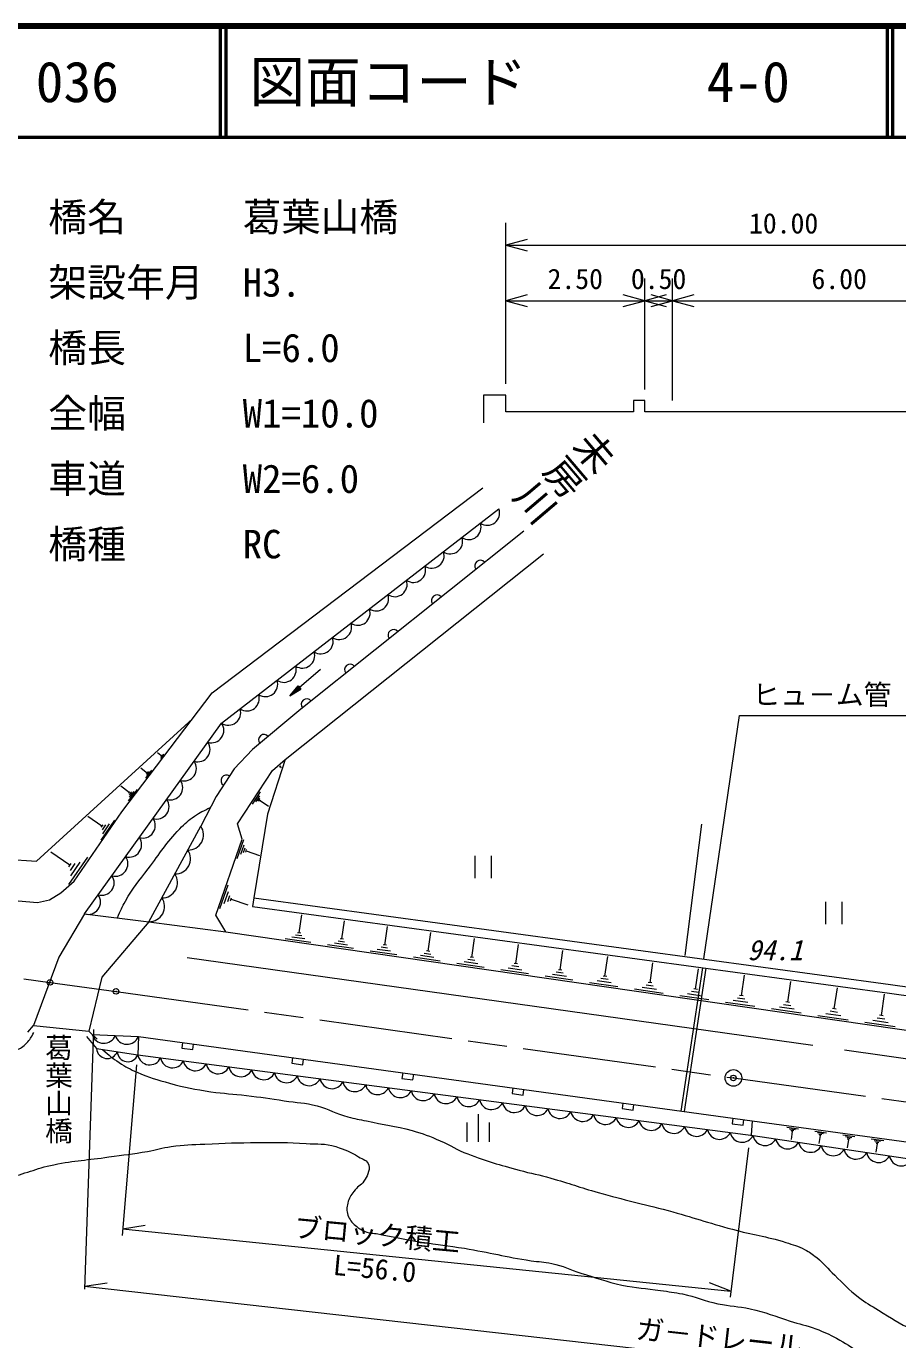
# Model space of a CAD drawing. Units: millimetres at full size, sheet at 1:1000, with parts at other scales. Extents: x 40000 to 680000, y 20000 to 380000.
# Drawn here: x 100292 to 178706, y 261732 to 380000 of the extents above; entities that cross this region are included whole.
import ezdxf
from ezdxf.enums import TextEntityAlignment as Align

# ---------------------------------------------------------------- set-up
doc = ezdxf.new("R2010")
doc.units = ezdxf.units.MM
doc.header["$LTSCALE"] = 1000
doc.header["$PDMODE"] = 32
doc.header["$PDSIZE"] = 500
doc.linetypes.add('CHAIN', pattern=[18.5, 12, -1.5, 3.5, -1.5])
for name, color, linetype, lineweight in [('S-BGD', 7, 'Continuous', 13), ('S-BMK', 2, 'CHAIN', 13), ('S-BMK-SRVR', 3, 'Continuous', 13), ('S-TTL', 2, 'Continuous', 140), ('S-TTL-LINE', 7, 'Continuous', 50), ('S-TTL-TXT', 7, 'Continuous', 13)]:
    doc.layers.add(name, color=color, linetype=linetype, lineweight=lineweight)
doc.styles.add('@ＭＳ ゴシック', font='')
doc.styles.add('ＭＳ ゴシック', font='')
doc.styles.get('@ＭＳ ゴシック').set_extended_font_data('@MS Gothic')
doc.styles.get('ＭＳ ゴシック').set_extended_font_data('MS Gothic')

msp = doc.modelspace()

# ---------------------------------------------------------------- linework, layer by layer
at = {"layer": 'S-BGD'}
for p, q in [((126768, 322084), (124003, 319703)), ((124003, 319703), (124760, 320608)), ((124003, 319703), (124772, 320594)), ((124003, 319703), (124787, 320576)), ((124003, 319703), (124803, 320558)), ((124003, 319703), (124815, 320544)), ((124003, 319703), (124832, 320524)), ((124760, 320608), (125010, 320318)), ((124003, 319703), (124849, 320504)), ((124003, 319703), (124864, 320487)), ((124003, 319703), (124894, 320451)), ((124003, 319703), (124917, 320425)), ((124003, 319703), (124939, 320399)), ((124003, 319703), (124956, 320380)), ((124003, 319703), (124973, 320360)), ((124003, 319703), (124991, 320339)), ((124003, 319703), (125010, 320318)), ((112389, 314350), (112107, 314564)), ((112663, 314460), (112357, 314057)), ((112409, 314375), (112370, 314325)), ((112468, 314370), (112391, 314269)), ((112546, 314390), (112394, 314188)), ((123063, 313310), (123184, 313414)), ((111088, 312819), (110599, 313190)), ((111563, 313010), (111033, 312311)), ((111122, 312863), (111055, 312776)), ((111225, 312854), (111092, 312679)), ((111361, 312888), (111096, 312539)), ((123123, 313362), (123228, 313241)), ((109546, 311005), (108812, 311563)), ((110260, 311291), (109463, 310241)), ((109596, 311071), (109497, 310939)), ((109751, 311057), (109552, 310794)), ((109955, 311108), (109557, 310583)), ((120648, 309962), (121365, 311053)), ((120936, 310163), (121295, 310709)), ((121135, 310227), (121314, 310500)), ((121289, 310224), (121379, 310360)), ((121334, 310292), (122098, 309790)), ((107089, 307987), (105845, 308848)), ((108237, 308506), (107007, 306729)), ((107166, 308098), (107012, 307876)), ((107420, 308086), (107113, 307641)), ((107752, 308185), (107137, 307296)), ((111322, 299375), (116005, 307972)), ((161063, 308142), (159552, 296332)), ((119268, 305077), (119860, 306785)), ((104209, 304463), (102497, 305648)), ((105789, 305178), (104096, 302732)), ((119587, 305445), (119883, 306299)), ((119832, 305599), (119980, 306026)), ((120040, 305647), (120114, 305860)), ((120077, 305753), (121273, 305339)), ((140650, 305294), (140650, 303294)), ((142150, 303294), (142150, 305294)), ((104315, 304616), (104103, 304310)), ((104665, 304599), (104242, 303988)), ((105121, 304736), (104275, 303513)), ((117707, 300549), (118449, 302690)), ((118106, 301010), (118478, 302080)), ((118413, 301203), (118599, 301739)), ((118674, 301263), (118767, 301530)), ((118720, 301397), (120219, 300877)), ((120761, 301534), (120654, 300741)), ((120761, 301534), (178062, 293729)), ((172216, 301153), (172216, 299153)), ((173716, 299153), (173716, 301153)), ((124839, 298365), (125074, 299988)), ((128675, 297820), (128913, 299465)), ((125095, 298091), (124516, 298175)), ((124984, 298344), (124694, 298385)), ((132543, 297271), (132784, 298938)), ((136442, 296717), (136686, 298406)), ((125898, 297501), (123579, 297836)), ((125352, 297817), (124192, 297984)), ((129749, 296945), (127398, 297285)), ((129195, 297265), (128020, 297435)), ((128935, 297542), (128348, 297627)), ((128822, 297799), (128528, 297841)), ((133070, 296708), (131879, 296880)), ((132806, 296989), (132211, 297075)), ((132692, 297249), (132394, 297292)), ((140373, 296159), (140621, 297870)), ((144337, 295596), (144587, 297330)), ((114770, 296140), (171061, 288268)), ((133631, 296384), (131249, 296728)), ((137544, 295819), (135131, 296167)), ((136976, 296147), (135769, 296321)), ((136709, 296432), (136106, 296519)), ((136593, 296695), (136291, 296739)), ((140914, 295581), (139691, 295758)), ((140644, 295870), (140032, 295958)), ((140526, 296137), (140220, 296181)), ((148332, 295029), (148586, 296785)), ((152361, 294457), (152618, 296236)), ((156422, 293880), (156682, 295683)), ((141490, 295249), (139045, 295602)), ((145468, 294674), (142991, 295032)), ((144884, 295011), (143646, 295190)), ((144610, 295303), (143991, 295393)), ((144491, 295574), (144182, 295618)), ((148887, 294436), (147632, 294617)), ((148610, 294732), (147982, 294823)), ((148489, 295006), (148175, 295051)), ((161139, 295227), (159194, 282316)), ((161436, 295186), (159490, 282272)), ((160517, 293298), (160780, 295124)), ((164645, 292712), (164912, 294562)), ((149478, 294094), (146969, 294457)), ((153522, 293510), (150979, 293877)), ((152923, 293856), (151652, 294040)), ((152642, 294156), (152006, 294248)), ((152520, 294434), (152202, 294479)), ((156991, 293272), (155704, 293458)), ((156707, 293576), (156063, 293669)), ((156583, 293857), (156261, 293903)), ((160680, 293275), (160354, 293322)), ((168806, 292121), (169077, 293994)), ((173002, 291525), (173276, 293422)), ((157598, 292921), (155023, 293293)), ((161708, 292327), (159099, 292704)), ((161093, 292682), (159789, 292871)), ((160805, 292990), (160153, 293085)), ((165229, 292088), (163908, 292279)), ((164937, 292400), (164276, 292496)), ((164810, 292688), (164479, 292736)), ((168974, 292097), (168639, 292145)), ((177232, 290925), (177510, 292846)), ((165851, 291729), (163209, 292110)), ((170028, 291125), (167353, 291512)), ((169398, 291489), (168060, 291683)), ((169102, 291805), (168433, 291902)), ((173601, 290886), (172246, 291081)), ((173302, 291206), (172624, 291303)), ((173172, 291501), (172833, 291550)), ((177404, 290900), (177061, 290950)), ((174240, 290517), (171530, 290908)), ((178485, 289903), (175741, 290300)), ((177839, 290277), (176467, 290475)), ((177536, 290601), (176850, 290700)), ((106355, 289657), (105517, 266295)), ((106215, 289221), (110385, 289036)), ((110385, 289036), (110326, 287372)), ((114348, 288491), (114280, 287995)), ((114280, 287995), (115271, 287859)), ((115271, 287859), (115339, 288354)), ((173916, 287833), (190554, 285444)), ((110204, 286481), (108910, 271117)), ((124255, 287127), (124186, 286631)), ((124186, 286631), (125177, 286495)), ((125177, 286495), (125245, 286990)), ((134161, 285763), (134093, 285267)), ((134093, 285267), (135084, 285131)), ((135084, 285131), (135152, 285626)), ((144068, 284399), (144000, 283904)), ((144000, 283904), (144990, 283767)), ((144990, 283767), (145058, 284263)), ((153974, 283035), (153906, 282540)), ((154897, 282403), (154965, 282899)), ((140972, 279537), (140972, 282037)), ((153906, 282540), (154897, 282403)), ((163881, 281671), (163813, 281176)), ((164803, 281039), (164871, 281535)), ((139972, 279537), (139972, 281287)), ((141972, 279537), (141972, 281287)), ((163813, 281176), (164803, 281039)), ((168740, 280857), (169765, 280718)), ((168982, 280720), (169495, 280650)), ((169097, 280600), (169353, 280565)), ((169211, 280480), (169113, 279762)), ((169147, 280489), (169275, 280471)), ((171234, 280519), (172294, 280375)), ((171485, 280377), (172015, 280305)), ((171603, 280253), (171868, 280217)), ((171721, 280129), (171621, 279387)), ((171655, 280138), (171788, 280120)), ((173763, 280176), (174858, 280027)), ((174022, 280029), (174570, 279955)), ((174144, 279901), (174418, 279864)), ((174266, 279773), (174162, 279006)), ((174198, 279782), (174335, 279764)), ((176327, 279828), (177457, 279674)), ((176594, 279676), (177159, 279600)), ((176720, 279544), (177003, 279506)), ((176846, 279412), (176739, 278621)), ((176775, 279422), (176917, 279402)), ((165283, 279020), (163636, 265569)), ((108959, 271707), (111004, 272040)), ((108959, 271707), (163702, 266101)), ((105526, 266552), (107574, 266864)), ((105526, 266552), (231217, 252411)), ((163702, 266101), (161767, 266841))]:
    msp.add_line(p, q, dxfattribs=at)
for points in [[(63415, 298356), (76049, 300742), (80476, 301276), (86330, 301726), (94310, 301690), (101310, 301092), (102385, 301354), (103399, 301964), (104588, 303022), (108904, 309256), (117029, 319967), (141381, 338425)], [(105534, 300081), (117863, 317247), (142824, 336535)], [(145051, 334546), (124995, 318504), (120648, 314872), (118995, 313128), (117379, 310651), (116005, 307972)], [(118253, 298454), (117335, 299957), (119713, 306814), (119309, 308198), (122453, 312981), (123598, 313970), (146832, 332485)], [(62616, 301839), (70455, 303110), (82380, 305084), (90270, 305553), (101206, 304835), (115259, 317634)], [(161262, 296018), (164467, 317948), (196210, 317948)], [(123598, 313970), (122009, 309042), (120761, 301534)], [(120654, 300741), (177952, 292937), (216271, 287549), (321538, 272522), (336127, 271276), (338433, 271690), (342297, 272682), (350299, 274977), (351955, 275237), (357160, 275497), (361383, 275881)], [(105534, 300081), (103229, 296169), (100932, 290015)], [(105534, 300081), (111322, 299375), (118253, 298454), (283697, 274550), (320638, 269217), (324944, 268505)], [(111322, 299375), (107079, 294369), (105914, 289502)], [(178060, 293719), (220337, 287767), (266411, 280997), (321606, 273118), (336674, 271831), (338338, 272130), (342179, 273116), (350202, 275417), (351908, 275686), (357128, 275946), (361342, 276329)], [(100439, 289440), (100932, 290015), (105914, 289502), (106664, 288803)], [(105710, 289030), (106620, 287949), (110326, 287372), (165692, 280126), (190242, 276448)], [(110385, 289036), (165609, 281433), (165507, 280150)], [(165609, 281433), (191149, 277968), (230365, 272366), (291213, 263775), (305871, 261628), (308133, 261246), (309042, 260843), (309528, 260347), (310236, 258801), (310689, 257096), (310830, 255668), (310885, 248218), (310485, 246433), (309875, 244778)]]:
    msp.add_lwpolyline(points, dxfattribs=at)
for centre, radius, start, end in [((141771, 336179), 1112, 236.69587, 18.69154), ((140107, 334893), 1112, 236.69587, 18.69154), ((138443, 333607), 1112, 236.69587, 18.69154), ((136779, 332321), 1112, 236.69587, 18.69154), ((135115, 331035), 1112, 236.69587, 18.69154), ((141146, 331423), 500, 38.65621, 218.65621), ((133451, 329749), 1112, 236.69587, 18.69154), ((131786, 328464), 1112, 236.69587, 18.69154), ((137242, 328300), 500, 38.65621, 218.65621), ((130122, 327178), 1112, 236.69587, 18.69154), ((128458, 325892), 1112, 236.69587, 18.69154), ((133337, 325177), 500, 38.65621, 218.65621), ((126794, 324606), 1112, 236.69587, 18.69154), ((125130, 323320), 1112, 236.69587, 18.69154), ((123466, 322034), 1112, 236.69587, 18.69154), ((129433, 322054), 500, 38.65621, 218.65621), ((121802, 320748), 1112, 236.69587, 18.69154), ((120138, 319463), 1112, 236.69587, 18.69154), ((125528, 318930), 500, 38.65621, 218.65621), ((118474, 318177), 1112, 236.69587, 18.69154), ((116947, 316604), 1120, 253.58631, 35.04243), ((121682, 315736), 500, 39.87587, 219.87587), ((115714, 314888), 1120, 253.58631, 35.04243), ((114481, 313171), 1120, 253.58631, 35.04243), ((118312, 312081), 500, 56.8772, 236.8772), ((113248, 311454), 1120, 253.58631, 35.04243), ((112015, 309738), 1120, 253.58631, 35.04243), ((110782, 308021), 1120, 253.58631, 35.04243), ((114872, 307196), 1373, 268.42121, 34.43201), ((109549, 306304), 1120, 253.58631, 35.04243), ((108316, 304588), 1120, 253.58631, 35.04243), ((113701, 305046), 1373, 268.42121, 34.43201), ((107083, 302871), 1120, 253.58631, 35.04243), ((112531, 302897), 1373, 268.42121, 34.43201), ((105851, 301154), 1120, 253.58631, 35.04243), ((111360, 300748), 1373, 268.42121, 34.43201), ((107273, 289526), 1101, 196.04724, 338.86843), ((109358, 289433), 1101, 196.04724, 338.86843), ((107579, 288013), 961, 183.82456, 338.47073), ((109432, 287724), 961, 183.82456, 338.47073), ((111395, 287572), 1088, 190.6376, 334.45104), ((113445, 287304), 1088, 190.6376, 334.45104), ((115496, 287036), 1088, 190.6376, 334.45104), ((117547, 286767), 1088, 190.6376, 334.45104), ((119597, 286499), 1088, 190.6376, 334.45104), ((121648, 286231), 1088, 190.6376, 334.45104), ((123698, 285962), 1088, 190.6376, 334.45104), ((125749, 285694), 1088, 190.6376, 334.45104), ((127800, 285425), 1088, 190.6376, 334.45104), ((129850, 285157), 1088, 190.6376, 334.45104), ((131901, 284889), 1088, 190.6376, 334.45104), ((133952, 284620), 1088, 190.6376, 334.45104), ((136002, 284352), 1088, 190.6376, 334.45104), ((138053, 284084), 1088, 190.6376, 334.45104), ((140103, 283815), 1088, 190.6376, 334.45104), ((142154, 283547), 1088, 190.6376, 334.45104), ((144205, 283279), 1088, 190.6376, 334.45104), ((146255, 283010), 1088, 190.6376, 334.45104), ((148306, 282742), 1088, 190.6376, 334.45104), ((150357, 282474), 1088, 190.6376, 334.45104), ((152407, 282205), 1088, 190.6376, 334.45104), ((154458, 281937), 1088, 190.6376, 334.45104), ((156508, 281669), 1088, 190.6376, 334.45104), ((158559, 281400), 1088, 190.6376, 334.45104), ((160610, 281132), 1088, 190.6376, 334.45104), ((162660, 280863), 1088, 190.6376, 334.45104), ((164711, 280595), 1088, 190.6376, 334.45104), ((166765, 280307), 1088, 189.58628, 333.37303), ((168811, 280001), 1088, 189.58628, 333.37303), ((170857, 279694), 1088, 189.58628, 333.37303), ((172903, 279388), 1088, 189.58628, 333.37303), ((174949, 279081), 1088, 189.58628, 333.37303), ((176994, 278775), 1088, 189.58628, 333.37303), ((179040, 278468), 1088, 189.58628, 333.37303)]:
    msp.add_arc(centre, radius, start, end, dxfattribs=at)
for points, knots in [([(108502, 299719), (108794, 300433), (108912, 300650), (109217, 301225), (109869, 302456), (110440, 303022), (111272, 304138), (112339, 305571), (112873, 306435), (114103, 307731), (114574, 308228), (114868, 308486), (115433, 308873), (115962, 309235), (116191, 309345), (116872, 309663)], [0, 0, 0, 0, 1, 1, 1, 2, 2, 2, 3, 3, 3, 4, 4, 4, 5, 5, 5, 5]), ([(66601, 284462), (67475, 285077), (67748, 285310), (68575, 285682), (69027, 285886), (69282, 286006), (69760, 286139), (70353, 286305), (70716, 286237), (71327, 286312), (71761, 286365), (72017, 286341), (72438, 286460), (72894, 286589), (73097, 286806), (73548, 286953), (74173, 287158), (74530, 287261), (75177, 287373), (76674, 287633), (77548, 287477), (79056, 287661), (79728, 287744), (80100, 287829), (80772, 287909), (82088, 288067), (82831, 288124), (84155, 288174), (85225, 288214), (85831, 288275), (86896, 288160), (87513, 288094), (87843, 287953), (88459, 287876), (88893, 287821), (89138, 287807), (89575, 287792), (90527, 287761), (91061, 287808), (92013, 287812), (93366, 287817), (94128, 287712), (95477, 287812), (95935, 287845), (96184, 287941), (96642, 287970), (97083, 287999), (97332, 288033), (97772, 288000), (98111, 287975), (98294, 287898), (98632, 287860), (98912, 287830), (99080, 287739), (99351, 287815), (99782, 287937), (99992, 288127), (100312, 288440), (100636, 288757), (100734, 288952), (100962, 289400)], [0, 0, 0, 0, 1, 1, 1, 2, 2, 2, 3, 3, 3, 4, 4, 4, 5, 5, 5, 6, 6, 6, 7, 7, 7, 8, 8, 8, 9, 9, 9, 10, 10, 10, 11, 11, 11, 12, 12, 12, 13, 13, 13, 14, 14, 14, 15, 15, 15, 16, 16, 16, 17, 17, 17, 18, 18, 18, 19, 19, 19, 20, 20, 20, 20]), ([(107149, 287866), (107812, 287285), (108024, 287096), (108648, 286690), (109254, 286296), (109617, 286106), (110279, 285815), (111379, 285332), (112035, 285152), (113193, 284832), (114619, 284438), (115439, 284286), (116902, 284066), (118141, 283880), (118849, 283884), (120093, 283733), (121432, 283571), (122177, 283450), (123511, 283249), (124664, 283076), (125335, 283087), (126460, 282781), (127566, 282479), (128122, 282105), (129228, 281803), (129873, 281627), (130246, 281573), (130899, 281433), (132503, 281089), (133425, 280993), (135009, 280567), (136021, 280295), (136565, 280059), (137531, 279652), (138521, 279234), (139008, 278845), (140012, 278459), (141782, 277778), (142815, 277504), (144645, 277002), (145755, 276697), (146393, 276591), (147502, 276283), (149174, 275819), (150081, 275458), (151750, 274984), (154196, 274290), (155601, 274028), (158053, 273356), (160318, 272735), (161560, 272295), (163825, 271674), (165690, 271162), (166791, 271078), (168634, 270489), (169308, 270274), (169704, 270183), (170331, 269854), (170782, 269617), (171017, 269446), (171413, 269125), (172103, 268567), (172396, 268150), (173038, 267539), (173858, 266759), (174260, 266253), (175165, 265574), (175845, 265064), (176259, 264822), (176991, 264388), (178171, 263688), (178783, 263188), (180050, 262661), (180505, 262471), (180764, 262362), (181246, 262257), (182032, 262087), (182487, 262053), (183289, 262006), (184513, 261932), (185210, 261858), (186429, 261993), (186962, 262052), (187246, 262170), (187774, 262266), (188298, 262362), (188590, 262426), (189119, 262487), (190050, 262593), (190577, 262603), (191513, 262623), (192258, 262639), (192674, 262547), (193419, 262530), (194936, 262495), (195810, 262247), (197305, 262513), (198425, 262712), (199033, 262927), (200116, 263275), (202127, 263921), (203190, 264479), (205220, 265064), (206171, 265338), (206763, 265256), (207707, 265554), (208788, 265895), (209393, 266105), (210419, 266590), (211108, 266915), (211380, 267325), (212095, 267588), (212485, 267731), (212648, 267785), (213118, 267876)], [0, 0, 0, 0, 1, 1, 1, 2, 2, 2, 3, 3, 3, 4, 4, 4, 5, 5, 5, 6, 6, 6, 7, 7, 7, 8, 8, 8, 9, 9, 9, 10, 10, 10, 11, 11, 11, 12, 12, 12, 13, 13, 13, 14, 14, 14, 15, 15, 15, 16, 16, 16, 17, 17, 17, 18, 18, 18, 19, 19, 19, 20, 20, 20, 21, 21, 21, 22, 22, 22, 23, 23, 23, 24, 24, 24, 25, 25, 25, 26, 26, 26, 27, 27, 27, 28, 28, 28, 29, 29, 29, 30, 30, 30, 31, 31, 31, 32, 32, 32, 33, 33, 33, 34, 34, 34, 35, 35, 35, 36, 36, 36, 37, 37, 37, 38, 38, 38, 38]), ([(69467, 271959), (69762, 272322), (69890, 272446), (70208, 272707), (70728, 273135), (71137, 273200), (71741, 273496), (72600, 273917), (73053, 274223), (73953, 274547), (75238, 275009), (76017, 275080), (77326, 275467), (78650, 275858), (79349, 276232), (80699, 276518), (81043, 276591), (81246, 276590), (81597, 276584), (82337, 276571), (82720, 276271), (83459, 276234), (84117, 276200), (84491, 276354), (85145, 276277), (86023, 276174), (86477, 275918), (87336, 275708), (88368, 275455), (88932, 275231), (89986, 275095), (90654, 275008), (91038, 274921), (91709, 274987), (92842, 275098), (93450, 275341), (94566, 275568), (95399, 275738), (95862, 275851), (96698, 276004), (97413, 276136), (97827, 276139), (98538, 276295), (100220, 276665), (101093, 277149), (102781, 277492), (104689, 277880), (105790, 277911), (107717, 278187), (109076, 278381), (109842, 278458), (111193, 278694), (112028, 278840), (112480, 279010), (113319, 279127), (114499, 279291), (115171, 279296), (116360, 279354), (118221, 279446), (119265, 279478), (121128, 279485), (122827, 279491), (123781, 279510), (125476, 279399), (126520, 279331), (127144, 279441), (128140, 279122), (128974, 278856), (129450, 278682), (130185, 278208), (130576, 277956), (130975, 277905), (131111, 277460), (131201, 277164), (131111, 276970), (131022, 276674), (130939, 276396), (130849, 276250), (130680, 276014), (130384, 275601), (130058, 275505), (129767, 275088), (129501, 274709), (129328, 274486), (129221, 274036), (129124, 273627), (129094, 273356), (129235, 272961), (129388, 272531), (129576, 272316), (129916, 272010), (130207, 271748), (130411, 271641), (130772, 271487), (131195, 271306), (131478, 271353), (131930, 271267), (133464, 270977), (134316, 270776), (135858, 270530), (137360, 270291), (138209, 270208), (139711, 269965), (142064, 269585), (143353, 269200), (145710, 268846), (146438, 268737), (146859, 268760), (147578, 268607), (148631, 268382), (149167, 268062), (150194, 267740), (151625, 267290), (152413, 266978), (153877, 266656), (155220, 266361), (156004, 266370), (157364, 266168), (158138, 266053), (158576, 266011), (159342, 265853), (160605, 265592), (161261, 265227), (162525, 264971), (163650, 264743), (164307, 264763), (165429, 264519), (166861, 264207), (167614, 263846), (169016, 263418), (169920, 263142), (170446, 263044), (171332, 262714), (172085, 262434), (172494, 262238), (173203, 261862), (174797, 261015), (175547, 260300), (177076, 259342), (178022, 258748), (178521, 258360), (179513, 257846), (180795, 257182), (181517, 256780), (182898, 256360), (184651, 255826), (185687, 255705), (187506, 255488), (188682, 255348), (189349, 255283), (190533, 255316), (191621, 255347), (192219, 255517), (193303, 255620), (195182, 255799), (196278, 255589), (198122, 255992), (199579, 256311), (200373, 256604), (201763, 257144), (203422, 257788), (204258, 258388), (205952, 258934), (206478, 259104), (206781, 259204), (207332, 259246), (207773, 259280), (208026, 259258), (208465, 259197), (209195, 259096), (209479, 258924), (210246, 258571)], [0, 0, 0, 0, 1, 1, 1, 2, 2, 2, 3, 3, 3, 4, 4, 4, 5, 5, 5, 6, 6, 6, 7, 7, 7, 8, 8, 8, 9, 9, 9, 10, 10, 10, 11, 11, 11, 12, 12, 12, 13, 13, 13, 14, 14, 14, 15, 15, 15, 16, 16, 16, 17, 17, 17, 18, 18, 18, 19, 19, 19, 20, 20, 20, 21, 21, 21, 22, 22, 22, 23, 23, 23, 24, 24, 24, 25, 25, 25, 26, 26, 26, 27, 27, 27, 28, 28, 28, 29, 29, 29, 30, 30, 30, 31, 31, 31, 32, 32, 32, 33, 33, 33, 34, 34, 34, 35, 35, 35, 36, 36, 36, 37, 37, 37, 38, 38, 38, 39, 39, 39, 40, 40, 40, 41, 41, 41, 42, 42, 42, 43, 43, 43, 44, 44, 44, 45, 45, 45, 46, 46, 46, 47, 47, 47, 48, 48, 48, 49, 49, 49, 50, 50, 50, 51, 51, 51, 52, 52, 52, 53, 53, 53, 54, 54, 54, 55, 55, 55, 56, 56, 56, 57, 57, 57, 57])]:
    msp.add_open_spline(points, degree=3, knots=knots, dxfattribs=at)
for p in [(102431, 293909), (102431, 293909), (102431, 293909), (108371, 293094), (108371, 293094), (108371, 293094), (163918, 285307)]:
    msp.add_point(p, dxfattribs=at)
at = {"layer": 'S-BMK'}
msp.add_lwpolyline([(100069, 294232), (102431, 293909), (108371, 293094), (163918, 285307), (263174, 271600), (331511, 261940)], dxfattribs=at)
at = {"layer": 'S-BMK-SRVR'}
msp.add_circle((163918, 285307), 750, dxfattribs=at)
at = {"layer": 'S-TTL'}
msp.add_line((680000, 380000), (40000, 380000), dxfattribs=at)
at = {"layer": 'S-TTL-LINE'}
for p, q in [((117750, 380000), (117750, 370000)), ((118250, 380000), (118250, 370000)), ((177750, 380000), (177750, 370000)), ((178250, 380000), (178250, 370000)), ((40000, 370000), (680000, 370000))]:
    msp.add_line(p, q, dxfattribs=at)
at = {"layer": 'S-TTL-TXT'}
for p, q in [((143440, 347790), (143440, 362290)), ((145372, 360808), (143440, 360290)), ((143440, 360290), (193440, 360290)), ((143440, 360290), (145372, 359772)), ((155940, 347290), (155940, 357290)), ((158440, 346290), (158440, 357290)), ((145372, 355808), (143440, 355290)), ((143440, 355290), (155940, 355290)), ((143440, 355290), (145372, 354772)), ((155940, 355290), (154008, 355808)), ((154008, 354772), (155940, 355290)), ((157872, 355808), (155940, 355290)), ((155940, 355290), (158440, 355290)), ((155940, 355290), (157872, 354772)), ((158440, 355290), (156508, 355808)), ((156508, 354772), (158440, 355290)), ((160372, 355808), (158440, 355290)), ((158440, 355290), (188440, 355290)), ((158440, 355290), (160372, 354772))]:
    msp.add_line(p, q, dxfattribs=at)
msp.add_lwpolyline([(195440, 344290), (195440, 346790), (193440, 346790), (193440, 345290), (188440, 345290), (158440, 345290), (155940, 345290), (155940, 346290), (154940, 346290), (154940, 345290), (143440, 345290), (143440, 346790), (141440, 346790), (141440, 344290)], dxfattribs=at)

# ---------------------------------------------------------------- texts
at = {"layer": 'S-BGD', "style": '@ＭＳ ゴシック'}
for s, height, rotation, p in [('未房川', 2566, 220.365, (148779, 339450)), ('葛葉山橋', 1833, 270, (103200, 284311))]:
    msp.add_text(s, height=height, rotation=rotation, dxfattribs=at).set_placement(p, align=Align.MIDDLE_CENTER)
at = {"layer": 'S-BGD', "style": 'ＭＳ ゴシック'}
msp.add_text('ヒュ－ム管', height=1833, dxfattribs=at).set_placement((165635, 318346), align=Align.BOTTOM_LEFT)
at = {"layer": 'S-BGD', "style": 'ＭＳ ゴシック', "oblique": 15}
msp.add_text('94.1', height=1833, dxfattribs=at).set_placement((167667, 296820), align=Align.MIDDLE_CENTER)
at = {"layer": 'S-BGD'}
for s, rotation, style, p in [('ブロック積工', 354.686, 'ＭＳ ゴシック', (131728, 269750)), ('L=56.0', 354.686, '@ＭＳ ゴシック', (131517, 266684)), ('ガ－ドレール', 353.656, 'ＭＳ ゴシック', (162490, 260463))]:
    msp.add_text(s, height=1833, rotation=rotation, dxfattribs=dict(at, style=style)).set_placement(p, align=Align.BOTTOM_CENTER)
at = {"layer": 'S-TTL-TXT', "style": 'ＭＳ ゴシック'}
for s, p in [('036', (101142, 375000)), ('図面コード', (120380, 375000)), ('4-0', (161521, 375000))]:
    msp.add_text(s, height=3666, dxfattribs=at).set_placement(p, align=Align.MIDDLE_LEFT)
for s, p in [('橋名\u3000\u3000\u3000葛葉山橋', (102264, 360774)), ('架設年月\u3000H3.', (102264, 354883)), ('橋長\u3000\u3000\u3000L=6.0', (102264, 348992)), ('全幅\u3000\u3000\u3000W1=10.0', (102264, 343101)), ('車道\u3000\u3000\u3000W2=6.0', (102264, 337210)), ('橋種\u3000\u3000\u3000RC', (102264, 331319))]:
    msp.add_text(s, height=2566, dxfattribs=at).set_placement(p, align=Align.BOTTOM_LEFT)
for s, p in [('10.00', (168440, 360790)), ('2.50', (149690, 355790)), ('0.50', (157190, 355790)), ('6.00', (173440, 355790))]:
    msp.add_text(s, height=1833, dxfattribs=at).set_placement(p, align=Align.BOTTOM_CENTER)

doc.saveas('drawing.dxf')
